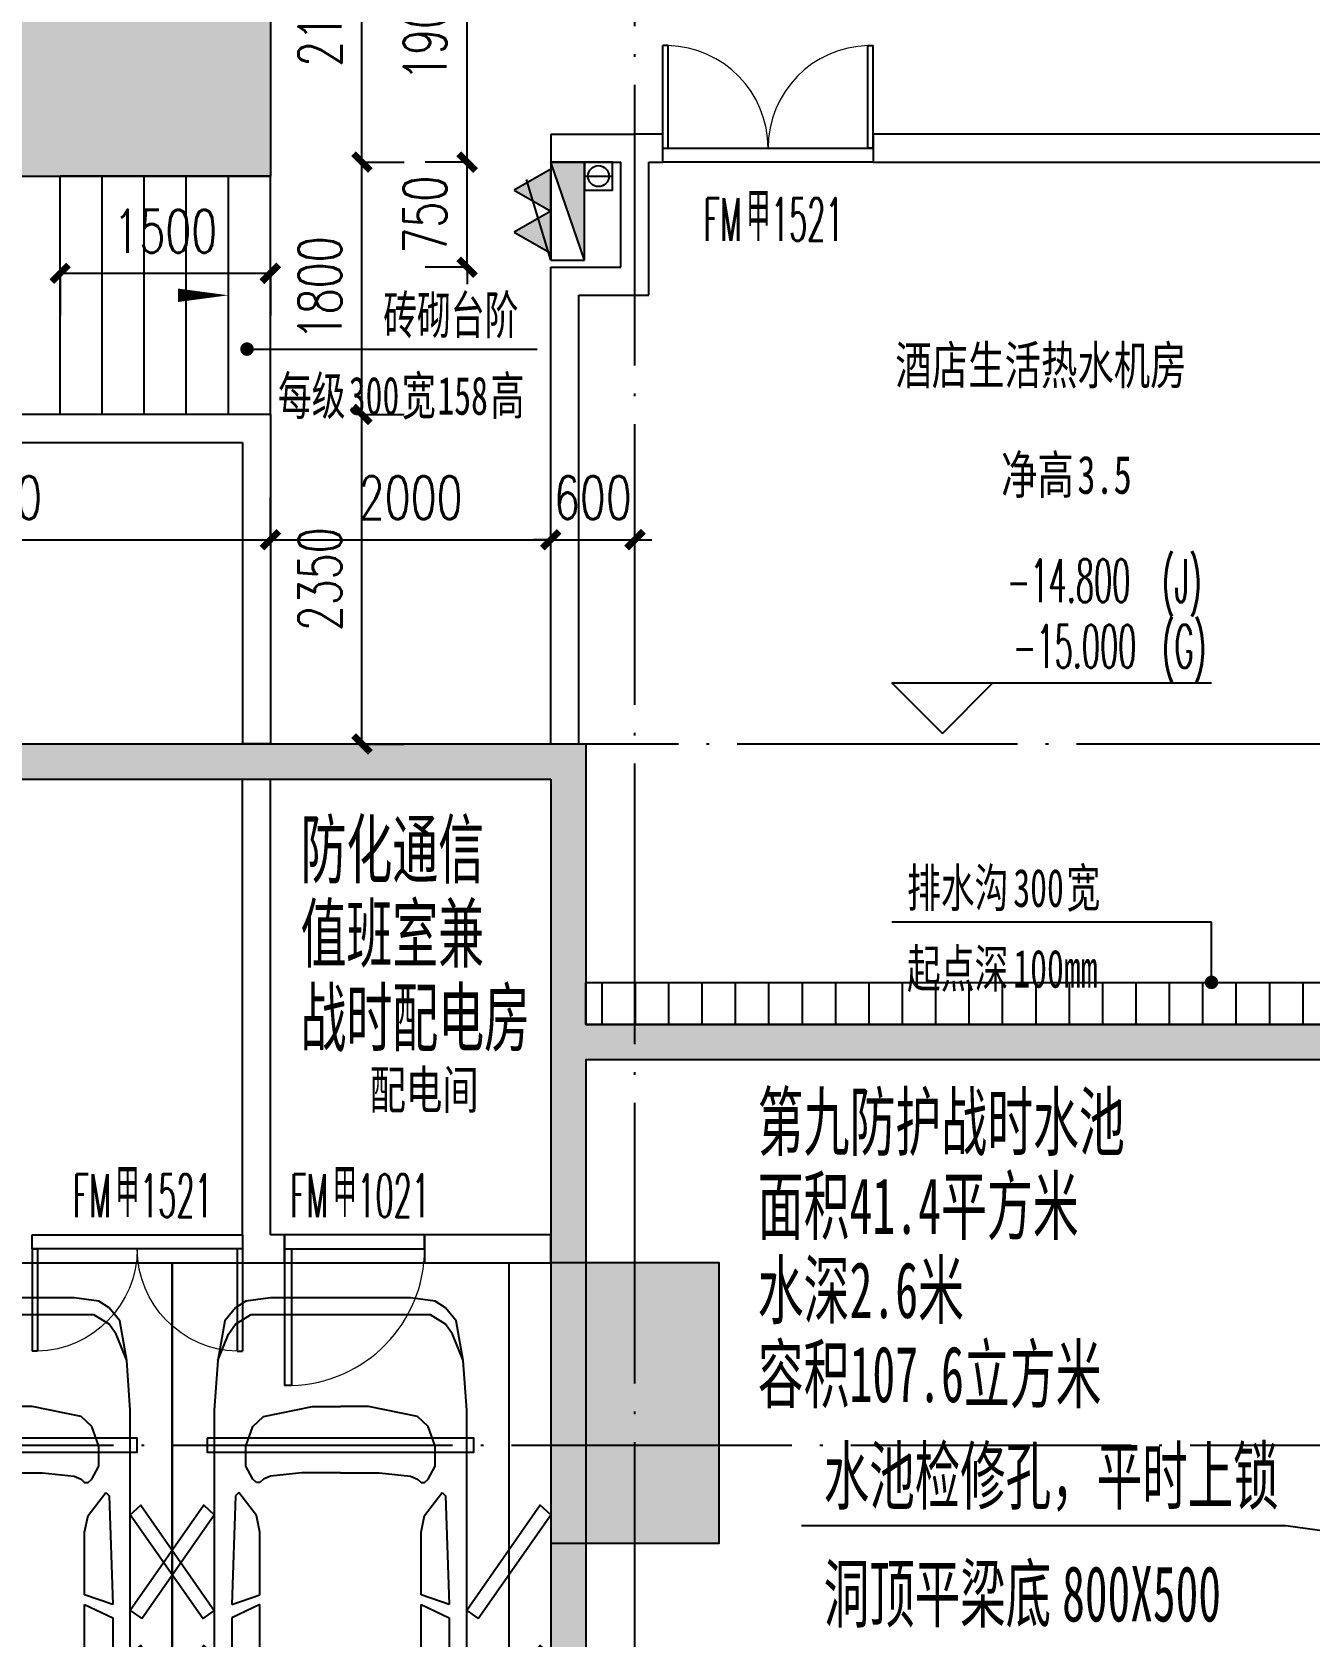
# Model space of a CAD drawing. Header units: millimetres. Extents: x 12325263 to 13848842, y -1463133 to 573208.
# Drawn here: x 12573697 to 12582812, y -1387255 to -1375810 of the extents above; entities that cross this region are included whole.
import ezdxf

# ---------------------------------------------------------------- set-up
doc = ezdxf.new("R2010")
doc.units = ezdxf.units.MM
doc.header["$LTSCALE"] = 1000
doc.linetypes.add('DOTE', pattern=[2.42, 2, -0.2, 0.02, -0.2])
doc.linetypes.add('地下室负三层平面图$0$-3F平面$0$$AUDIT_BAD_LTYPE2', pattern=[0])
for name, color, linetype in [('#s-灭火器', 20, 'Continuous'), ('A-ANNO-DIMS', 83, 'Continuous'), ('A-ANNO-ELEV', 3, 'Continuous'), ('A-ANNO-TEXT', 7, 'Continuous'), ('A-AXIS', 16, 'DOTE'), ('A-COLS', 6, 'Continuous'), ('A-WALL', 5, 'Continuous'), ('A-WALL-PATT', 8, 'Continuous'), ('A_WALL(防火墙)', 151, 'Continuous'), ('AXIS', 3, 'Continuous'), ('DIM_SYMB', 3, 'Continuous'), ('DOOR_FIRE', 1, 'Continuous'), ('DOOR_FIRE_TEXT', 7, 'Continuous'), ('EQUIP_消火栓', 7, 'Continuous'), ('PUB_DIM', 83, 'Continuous'), ('PUB_HATCH', 8, 'Continuous'), ('PUB_TEXT', 7, 'Continuous'), ('STAIR', 2, 'Continuous'), ('VPIPE-消防高', 3, 'Continuous'), ('人防墙', 6, 'Continuous'), ('人防门编号', 73, 'Continuous'), ('商业酒店共享车位', 53, 'Continuous'), ('排水沟', 133, 'Continuous'), ('水条件', 1, 'Continuous')]:
    doc.layers.add(name, color=color, linetype=linetype)
doc.layers.add('人防文字', color=3, linetype='Continuous', lineweight=15)
doc.styles.add('_TCH_DIM', font='SIMPLEX.shx', dxfattribs={"width": 0.7, "bigfont": 'GBCBIG.shx'})
doc.styles.add('_TCH_DIM_T3', font='SIMPLEX.shx', dxfattribs={"width": 0.705882, "bigfont": 'GBCBIG.shx'})
doc.styles.add('_TCH_WINDOW', font='SIMPLEX', dxfattribs={"width": 0.7, "height": 3.5, "bigfont": 'GBCBIG'})
doc.styles.add('TITXV', font='', dxfattribs={"width": 0.7})
doc.styles.add('宋体', font='', dxfattribs={"width": 0.65})
doc.styles.add('宋体-标注', font='', dxfattribs={"width": 0.6})
doc.styles.add('标注宋体', font='', dxfattribs={"width": 0.6})
doc.styles.get('TITXV').set_extended_font_data('SimSun')
doc.styles.get('宋体').set_extended_font_data('SimSun')
doc.styles.get('宋体-标注').set_extended_font_data('SimSun')
doc.styles.get('标注宋体').set_extended_font_data('NSimSun')
doc.dimstyles.new('_TCH_ARCH&&120', dxfattribs={"dimtxt": 306, "dimasz": 120, "dimexe": 300, "dimexo": 360, "dimgap": 147, "dimtad": 1, "dimdec": 0, "dimzin": 0, "dimdsep": 46, "dimtxsty": '_TCH_DIM_T3', "dimblk": 'ARCHTICK', "dimcen": 0.09, "dimclrt": 7, "dimazin": 2, "dimtfac": 1, "dimtdec": 0, "dimtix": 1, "dimtmove": 2, "dimatfit": 3, "dimfxl": 1, "dimfxlon": 1, "dimtolj": 1, "dimtzin": 0, "dimarcsym": 0})

# ---------------------------------------------------------------- blocks, each defined once
blk = doc.blocks.new('asdgafgf20230228-rf3')
at = {"layer": 'PUB_HATCH'}
for points in [[(26470, -20800), (34420, -20800), (34670, -20550), (26470, -20550)], [(34670, -20550), (34420, -20800), (34420, -22700), (34587, -22683), (34670, -22550)], [(34587, -22683), (34670, -22800), (45720, -22800), (45803, -22683), (45720, -22550), (34670, -22550)], [(34587, -22683), (34420, -22700), (34420, -28800), (34670, -28550), (34670, -22800)]]:
    blk.add_hatch(color=256, dxfattribs=at).paths.add_polyline_path(points)
at = {"layer": '人防墙'}
for p, q in [((26470, -20550), (34670, -20550)), ((34670, -20550), (34670, -22550)), ((26470, -20800), (34420, -20800)), ((34420, -20800), (34420, -22700)), ((34670, -22550), (45720, -22550)), ((34420, -22700), (34420, -28800)), ((34670, -22800), (45720, -22800)), ((34670, -22800), (34670, -28550))]:
    blk.add_line(p, q, dxfattribs=at)
at = {"layer": '人防门编号', "linetype": 'Continuous'}
for p, q in [((39664, -26126), (36209, -26126)), ((41420, -26371), (39664, -26126))]:
    blk.add_line(p, q, dxfattribs=at)
at = {"layer": 'PUB_TEXT', "linetype": 'Continuous', "style": '宋体-标注', "width": 0.6}
for s, p in [('水池检修孔，平时上锁', (36367, -25968)), ('洞顶平梁底', (36367, -26808)), ('800X500', (38068, -26808))]:
    blk.add_text(s, height=396.5, dxfattribs=at).set_placement(p)
at = {"layer": '人防文字', "style": '标注宋体', "width": 0.6}
for s, p in [('防化通信', (32635, -21501)), ('值班室兼', (32635, -22101)), ('战时配电房', (32635, -22701)), ('第九防护战时水池', (35896, -23444)), ('面积41.4平方米', (35896, -24044)), ('水深2.6米', (35896, -24644)), ('容积107.6立方米', (35896, -25244))]:
    blk.add_text(s, height=400, rotation=359.9999, dxfattribs=at).set_placement(p)
blk = doc.blocks.new('_FZH')
blk.add_lwpolyline([(-0.5, -0.5), (0.5, -0.5), (0.5, 0.5), (-0.5, 0.5)], close=True)
at = {"layer": 'PUB_HATCH'}
blk.add_solid([(-0.5, -0.5), (0.5, -0.5), (-0.5, 0.5), (0.5, 0.5)], dxfattribs=at)
blk = doc.blocks.new('asdgadfg')
at = {"layer": 'A-WALL-PATT'}
for points in [[(-30100, 13750), (-30100, 10250), (-28900, 9050), (-28900, 13750)], [(-31100, 9050), (-28900, 9050), (-30100, 10250), (-31100, 10250)]]:
    blk.add_hatch(color=256, dxfattribs=at).paths.add_polyline_path(points)
at = {"layer": 'A-WALL'}
for p in [(-28900, 13750), (-31100, 9050)]:
    blk.add_line(p, (-28900, 9050), dxfattribs=at)
at = {"layer": 'A-COLS', "xscale": 1200, "yscale": 2000, "zscale": 2000}
blk.add_blockref('_FZH', (-26300, 300), dxfattribs=at)
blk = doc.blocks.new('asdfsfsdf')
at = {"color": 253, "linetype": '地下室负三层平面图$0$-3F平面$0$$AUDIT_BAD_LTYPE2', "transparency": 33554559, "extrusion": (0.000447791, 3.52996e-16, 1)}
for p, q in [((-169, -110, 0), (-500, -141, 0)), ((169, -110, 0), (-169, -110, 0)), ((169, -110, 0), (500, -141, 0)), ((-725, -212, 0), (-825, -329, 0)), ((-500, -141, 0), (-725, -212, 0)), ((500, -141, 0), (725, -212, 0)), ((725, -212, 0), (825, -329, 0)), ((-825, -329, 0), (-875, -447, 0)), ((-350, -259, 0), (-575, -1318, 0)), ((350, -259, 0), (575, -1318, 0)), ((825, -329, 0), (875, -447, 0)), ((-275, -1365, 0), (-575, -1412, 0)), ((0, -1341), (-275, -1365, 0)), ((0, -1341), (275, -1365, 0)), ((275, -1365, 0), (575, -1412, 0)), ((-675, -1459, 0), (-750, -1553, 0)), ((-575, -1412, 0), (-675, -1459, 0)), ((575, -1412, 0), (675, -1459, 0)), ((675, -1459, 0), (750, -1553, 0)), ((-750, -1553, 0), (-525, -1953, 0)), ((750, -1553, 0), (525, -1953, 0)), ((-775, -2518, 0), (-775, -1671, 0)), ((-775, -1671, 0), (-575, -2024, 0)), ((775, -1671, 0), (575, -2024, 0)), ((775, -2518, 0), (775, -1671, 0)), ((-525, -1953, 0), (-425, -1906, 0)), ((-425, -1906, 0), (-275, -1882, 0)), ((-275, -1882, 0), (0, -1859)), ((275, -1882, 0), (0, -1859)), ((425, -1906, 0), (275, -1882, 0)), ((525, -1953, 0), (425, -1906, 0)), ((-575, -2024, 0), (-575, -2612, 0)), ((575, -2024, 0), (575, -2612, 0)), ((-575, -2612, 0), (-775, -2518, 0)), ((575, -2612, 0), (775, -2518, 0)), ((-775, -2612, 0), (-575, -2682, 0)), ((-750, -3388, 0), (-775, -2612, 0)), ((775, -2612, 0), (575, -2682, 0)), ((750, -3388, 0), (775, -2612, 0)), ((-575, -2682, 0), (-575, -3129, 0)), ((575, -2682, 0), (575, -3129, 0)), ((-575, -3129, 0), (-600, -3247, 0)), ((575, -3129, 0), (600, -3247, 0)), ((-600, -3247, 0), (-725, -3412, 0)), ((600, -3247, 0), (725, -3412, 0)), ((-725, -3412, 0), (-750, -3388, 0)), ((725, -3412, 0), (750, -3388, 0)), ((-625, -3506, 0), (-675, -3600, 0)), ((-600, -3482, 0), (-625, -3506, 0)), ((-575, -3482, 0), (-600, -3482, 0)), ((-550, -3506, 0), (-575, -3482, 0)), ((-500, -3529, 0), (-550, -3506, 0)), ((-275, -3553, 0), (-500, -3529, 0)), ((275, -3553, 0), (500, -3529, 0)), ((500, -3529, 0), (550, -3506, 0)), ((550, -3506, 0), (575, -3482, 0)), ((575, -3482, 0), (600, -3482, 0)), ((600, -3482, 0), (625, -3506, 0)), ((625, -3506, 0), (675, -3600, 0)), ((-675, -3600, 0), (-675, -3741, 0)), ((0, -3553), (-275, -3553, 0)), ((0, -3553), (275, -3553, 0)), ((675, -3600, 0), (675, -3741, 0)), ((-675, -3741, 0), (-625, -3882, 0)), ((675, -3741, 0), (625, -3882, 0)), ((-625, -3882, 0), (-550, -3953, 0)), ((625, -3882, 0), (550, -3953, 0)), ((-550, -3953, 0), (-200, -4024, 0)), ((550, -3953, 0), (200, -4024, 0)), ((-200, -4024, 0), (0, -4024)), ((200, -4024, 0), (0, -4024)), ((-875, -4353, 0), (-800, -4541, 0)), ((875, -4353, 0), (800, -4541, 0)), ((-800, -4541, 0), (-750, -4612, 0)), ((800, -4541, 0), (750, -4612, 0)), ((-750, -4612, 0), (-641, -4680, 0)), ((641, -4680, 0), (-641, -4680, 0)), ((750, -4612, 0), (641, -4680, 0))]:
    blk.add_line(p, q, dxfattribs=at)
for points in [[(-475, -24), (-150, 0), (150, 0), (475, -24), (725, -94), (800, -141), (875, -259), (900, -824), (900, -4000), (875, -4353), (825, -4635), (750, -4729), (675, -4776), (500, -4800), (-500, -4800), (-675, -4776), (-750, -4729), (-825, -4635), (-875, -4353), (-900, -4000), (-900, -824), (-875, -259), (-800, -141), (-725, -94)], [(-982, -1513), (-1500, -2253), (-1425, -2321), (-900, -1571)]]:
    blk.add_lwpolyline(points, close=True, dxfattribs=at)
at = {"color": 253, "linetype": '地下室负三层平面图$0$-3F平面$0$$AUDIT_BAD_LTYPE2', "transparency": 33554559, "extrusion": (0.000447791, 3.52996e-16, 1), "elevation": 0}
for points in [[(982, -1513), (1500, -2253), (1425, -2321), (900, -1571)], [(-900, -2571), (-982, -2513), (-1500, -3253), (-1425, -3321)], [(982, -2513), (1500, -3253), (1425, -3321), (900, -2571)]]:
    blk.add_lwpolyline(points, close=True, dxfattribs=at)
blk = doc.blocks.new('A$C06465456')
for points in [[(0, 5300), (2400, 5300), (2400, 0), (0, 0)], [(250, 4050), (250, 3950), (2150, 3950), (2150, 4050)]]:
    blk.add_lwpolyline(points, close=True)
at = {"xscale": -1, "rotation": 180}
blk.add_blockref('asdfsfsdf', (1200, 250), dxfattribs=at)
blk = doc.blocks.new('管位')
at = {"layer": '水条件'}
blk.add_line((12573126, 675360), (12573126, 675160), dxfattribs=at)
blk.add_lwpolyline([(12573026, 675360), (12573226, 675360), (12573226, 675160), (12573026, 675160)], close=True, dxfattribs=at)
blk = doc.blocks.new('灭火器')
at = {"layer": '#s-灭火器', "ltscale": 1000}
for points in [[(292444, 59707), (292144, 59707), (292294, 59447)], [(292744, 59707), (292444, 59707), (292594, 59447)]]:
    blk.add_hatch(color=256, dxfattribs=at).paths.add_polyline_path(points)
for points in [[(292294, 59447), (292444, 59707), (292144, 59707)], [(292594, 59447), (292744, 59707), (292444, 59707)]]:
    blk.add_lwpolyline(points, close=True, dxfattribs=at)
blk = doc.blocks.new('$TWTSYS$00000508')
for p, q in [((-0.5, 0.5), (0.324, 1.224)), ((-0.5, 0.5), (-0.5, -0.5)), ((-0.5, -0.5), (0.5, 0.5)), ((0.5, 0.5), (-0.5, 0.5)), ((0.5, -0.5), (0.5, 0.5)), ((-0.5, -0.5), (0.5, -0.5))]:
    blk.add_line(p, q)
blk.add_solid([(0.5, -0.5), (0.5, 0.5), (-0.5, -0.5)])
blk = doc.blocks.new('消火栓')
at = {"layer": '#s-灭火器', "rotation": 180.0000000000001}
blk.add_blockref('灭火器', (12864422, 734932), dxfattribs=at)
at = {"layer": 'EQUIP_消火栓', "xscale": 700, "yscale": 240, "zscale": 700}
blk.add_blockref('$TWTSYS$00000508', (12571978, 675105), dxfattribs=at)
blk = doc.blocks.new('asdfsadfasdfsa')
at = {"layer": 'VPIPE-消防高'}
blk.add_circle((19540, -21400), 75, dxfattribs=at)
at = {"rotation": 90}
blk.add_blockref('消火栓', (694425, -12593628), dxfattribs=at)
at = {"layer": '水条件', "xscale": -1, "rotation": 90}
blk.add_blockref('管位', (694800, 12551726), dxfattribs=at)
blk = doc.blocks.new('qlzw')
at = {"layer": 'A-AXIS'}
for p, q in [((12444566.8, 979489.8), (12444566.8, 1082089.8)), ((12411416.8, 1000989.8), (12486866.8, 1000989.8)), ((12404966.8, 995989.8), (12486866.8, 995989.8))]:
    blk.add_line(p, q, dxfattribs=at)
blk = doc.blocks.new('_ArchTick')
at = {"color": 0, "linetype": 'ByBlock', "const_width": 0.4}
blk.add_lwpolyline([(-0.5, -0.5), (0.5, 0.5)], dxfattribs=at)
blk = doc.blocks.new('*D3280')
at = {"layer": 'A-ANNO-DIMS', "color": 0, "lineweight": -2, "transparency": 16777216}
for p, q in [((12573897, -1377529), (12573897, -1377830)), ((12573897, -1377530), (12575397, -1377530)), ((12575397, -1377529), (12575397, -1377830))]:
    blk.add_line(p, q, dxfattribs=at)
at = {"layer": 'Defpoints', "color": 0, "transparency": 16777216}
for p in [(12573897, -1376837), (12575397, -1376837), (12575397, -1377530)]:
    blk.add_point(p, dxfattribs=at)
at = {"layer": 'A-ANNO-DIMS', "color": 0, "lineweight": -2, "transparency": 16777216, "xscale": 120, "yscale": 120, "zscale": 120}
for p, rotation in [((12573897, -1377530), 179.9955823298187), ((12575397, -1377530), 359.9955823298187)]:
    blk.add_blockref('_ArchTick', p, dxfattribs=dict(at, rotation=rotation))
at = {"layer": 'A-ANNO-DIMS', "color": 7, "transparency": 16777216, "insert": (12574647, -1377230), "char_height": 306, "attachment_point": 5, "rotation": 359.9956, "style": '_TCH_DIM_T3'}
blk.add_mtext('\\A1;1500', dxfattribs=at)
blk = doc.blocks.new('*D3492')
at = {"layer": 'Defpoints', "color": 0, "transparency": 16777216}
for p in [(12576800, -1374837), (12577497, -1374837), (12577497, -1376737)]:
    blk.add_point(p, dxfattribs=at)
at = {"layer": 'PUB_DIM', "color": 0, "lineweight": -2, "transparency": 16777216}
for p, q in [((12576801, -1374837), (12576500, -1374837)), ((12576800, -1376737), (12576800, -1374837)), ((12576801, -1376737), (12576500, -1376737))]:
    blk.add_line(p, q, dxfattribs=at)
at = {"layer": 'PUB_DIM', "color": 0, "lineweight": -2, "transparency": 16777216, "xscale": 120, "yscale": 120, "zscale": 120}
for p, rotation in [((12576800, -1374837), 90), ((12576800, -1376737), 270)]:
    blk.add_blockref('_ArchTick', p, dxfattribs=dict(at, rotation=rotation))
at = {"layer": 'PUB_DIM', "color": 7, "transparency": 16777216, "insert": (12576500, -1375787), "char_height": 306, "attachment_point": 5, "rotation": 90, "style": '_TCH_DIM_T3'}
blk.add_mtext('\\A1;1900', dxfattribs=at)
blk = doc.blocks.new('*D3493')
at = {"layer": 'Defpoints', "color": 0, "transparency": 16777216}
for p in [(12576800, -1376737), (12577497, -1376737), (12577497, -1377487)]:
    blk.add_point(p, dxfattribs=at)
at = {"layer": 'PUB_DIM', "color": 0, "lineweight": -2, "transparency": 16777216}
for p, q in [((12576800, -1376737), (12576800, -1376617)), ((12576801, -1376737), (12576500, -1376737)), ((12576800, -1377487), (12576800, -1376737)), ((12576801, -1377487), (12576500, -1377487)), ((12576800, -1377487), (12576800, -1377607))]:
    blk.add_line(p, q, dxfattribs=at)
at = {"layer": 'PUB_DIM', "color": 0, "lineweight": -2, "transparency": 16777216, "xscale": 120, "yscale": 120, "zscale": 120}
for p, rotation in [((12576800, -1376737), 270), ((12576800, -1377487), 90)]:
    blk.add_blockref('_ArchTick', p, dxfattribs=dict(at, rotation=rotation))
at = {"layer": 'PUB_DIM', "color": 7, "transparency": 16777216, "insert": (12576500, -1377112), "char_height": 306, "attachment_point": 5, "rotation": 90, "style": '_TCH_DIM_T3'}
blk.add_mtext('\\A1;750', dxfattribs=at)
blk = doc.blocks.new('*D3506')
at = {"layer": 'Defpoints', "color": 0, "transparency": 16777216}
for p in [(12575397, -1374637), (12576050, -1374637), (12575397, -1376737)]:
    blk.add_point(p, dxfattribs=at)
at = {"layer": 'PUB_DIM', "color": 0, "lineweight": -2, "transparency": 16777216}
for p, q in [((12576049, -1374637), (12576350, -1374637)), ((12576050, -1376737), (12576050, -1374637)), ((12576049, -1376737), (12576350, -1376737))]:
    blk.add_line(p, q, dxfattribs=at)
at = {"layer": 'PUB_DIM', "color": 0, "lineweight": -2, "transparency": 16777216, "xscale": 120, "yscale": 120, "zscale": 120}
for p, rotation in [((12576050, -1374637), 90), ((12576050, -1376737), 270)]:
    blk.add_blockref('_ArchTick', p, dxfattribs=dict(at, rotation=rotation))
at = {"layer": 'PUB_DIM', "color": 7, "transparency": 16777216, "insert": (12575750, -1375687), "char_height": 306, "attachment_point": 5, "rotation": 90, "style": '_TCH_DIM_T3'}
blk.add_mtext('\\A1;2100', dxfattribs=at)
blk = doc.blocks.new('*D3507')
at = {"layer": 'Defpoints', "color": 0, "transparency": 16777216}
for p in [(12575397, -1376737), (12576050, -1376737), (12575397, -1378537)]:
    blk.add_point(p, dxfattribs=at)
at = {"layer": 'PUB_DIM', "color": 0, "lineweight": -2, "transparency": 16777216}
for p, q in [((12576049, -1376737), (12576350, -1376737)), ((12576050, -1378537), (12576050, -1376737)), ((12576049, -1378537), (12576350, -1378537))]:
    blk.add_line(p, q, dxfattribs=at)
at = {"layer": 'PUB_DIM', "color": 0, "lineweight": -2, "transparency": 16777216, "xscale": 120, "yscale": 120, "zscale": 120}
for p, rotation in [((12576050, -1376737), 90), ((12576050, -1378537), 270)]:
    blk.add_blockref('_ArchTick', p, dxfattribs=dict(at, rotation=rotation))
at = {"layer": 'PUB_DIM', "color": 7, "transparency": 16777216, "insert": (12575750, -1377637), "char_height": 306, "attachment_point": 5, "rotation": 90, "style": '_TCH_DIM_T3'}
blk.add_mtext('\\A1;1800', dxfattribs=at)
blk = doc.blocks.new('*D3508')
at = {"layer": 'Defpoints', "color": 0, "transparency": 16777216}
for p in [(12575397, -1378537), (12576050, -1378537), (12575397, -1380887)]:
    blk.add_point(p, dxfattribs=at)
at = {"layer": 'PUB_DIM', "color": 0, "lineweight": -2, "transparency": 16777216}
for p, q in [((12576049, -1378537), (12576350, -1378537)), ((12576050, -1380887), (12576050, -1378537)), ((12576049, -1380887), (12576350, -1380887))]:
    blk.add_line(p, q, dxfattribs=at)
at = {"layer": 'PUB_DIM', "color": 0, "lineweight": -2, "transparency": 16777216, "xscale": 120, "yscale": 120, "zscale": 120}
for p, rotation in [((12576050, -1378537), 90), ((12576050, -1380887), 270)]:
    blk.add_blockref('_ArchTick', p, dxfattribs=dict(at, rotation=rotation))
at = {"layer": 'PUB_DIM', "color": 7, "transparency": 16777216, "insert": (12575750, -1379712), "char_height": 306, "attachment_point": 5, "rotation": 90, "style": '_TCH_DIM_T3'}
blk.add_mtext('\\A1;2350', dxfattribs=at)
blk = doc.blocks.new('*D3564')
at = {"layer": 'Defpoints', "color": 0, "transparency": 16777216}
for p in [(12575397, -1379430), (12571397, -1380967), (12575397, -1380967)]:
    blk.add_point(p, dxfattribs=at)
at = {"layer": 'PUB_DIM', "color": 0, "lineweight": -2, "transparency": 16777216}
for p, q in [((12571397, -1379431), (12571397, -1379130)), ((12575397, -1379431), (12575397, -1379130)), ((12571397, -1379430), (12575397, -1379430))]:
    blk.add_line(p, q, dxfattribs=at)
at = {"layer": 'PUB_DIM', "color": 0, "lineweight": -2, "transparency": 16777216, "xscale": 120, "yscale": 120, "zscale": 120, "rotation": 180}
blk.add_blockref('_ArchTick', (12571397, -1379430), dxfattribs=at)
at = {"layer": 'PUB_DIM', "color": 0, "lineweight": -2, "transparency": 16777216, "xscale": 120, "yscale": 120, "zscale": 120}
blk.add_blockref('_ArchTick', (12575397, -1379430), dxfattribs=at)
at = {"layer": 'PUB_DIM', "color": 7, "transparency": 16777216, "insert": (12573397, -1379130), "char_height": 306, "attachment_point": 5, "style": '_TCH_DIM_T3'}
blk.add_mtext('\\A1;4000', dxfattribs=at)
blk = doc.blocks.new('*D3565')
at = {"layer": 'Defpoints', "color": 0, "transparency": 16777216}
for p in [(12577397, -1379430), (12575397, -1380967), (12577397, -1380967)]:
    blk.add_point(p, dxfattribs=at)
at = {"layer": 'PUB_DIM', "color": 0, "lineweight": -2, "transparency": 16777216}
for p, q in [((12575397, -1379431), (12575397, -1379130)), ((12577397, -1379431), (12577397, -1379130)), ((12575397, -1379430), (12577397, -1379430))]:
    blk.add_line(p, q, dxfattribs=at)
at = {"layer": 'PUB_DIM', "color": 0, "lineweight": -2, "transparency": 16777216, "xscale": 120, "yscale": 120, "zscale": 120, "rotation": 180}
blk.add_blockref('_ArchTick', (12575397, -1379430), dxfattribs=at)
at = {"layer": 'PUB_DIM', "color": 0, "lineweight": -2, "transparency": 16777216, "xscale": 120, "yscale": 120, "zscale": 120}
blk.add_blockref('_ArchTick', (12577397, -1379430), dxfattribs=at)
at = {"layer": 'PUB_DIM', "color": 7, "transparency": 16777216, "insert": (12576397, -1379130), "char_height": 306, "attachment_point": 5, "style": '_TCH_DIM_T3'}
blk.add_mtext('\\A1;2000', dxfattribs=at)
blk = doc.blocks.new('*D3566')
at = {"layer": 'Defpoints', "color": 0, "transparency": 16777216}
for p in [(12577997, -1379430), (12577397, -1380967), (12577997, -1380967)]:
    blk.add_point(p, dxfattribs=at)
at = {"layer": 'PUB_DIM', "color": 0, "lineweight": -2, "transparency": 16777216}
for p, q in [((12577397, -1379431), (12577397, -1379130)), ((12577997, -1379431), (12577997, -1379130)), ((12577397, -1379430), (12577277, -1379430)), ((12577397, -1379430), (12577997, -1379430)), ((12577997, -1379430), (12578117, -1379430))]:
    blk.add_line(p, q, dxfattribs=at)
at = {"layer": 'PUB_DIM', "color": 0, "lineweight": -2, "transparency": 16777216, "xscale": 120, "yscale": 120, "zscale": 120}
blk.add_blockref('_ArchTick', (12577397, -1379430), dxfattribs=at)
at = {"layer": 'PUB_DIM', "color": 0, "lineweight": -2, "transparency": 16777216, "xscale": 120, "yscale": 120, "zscale": 120, "rotation": 180}
blk.add_blockref('_ArchTick', (12577997, -1379430), dxfattribs=at)
at = {"layer": 'PUB_DIM', "color": 7, "transparency": 16777216, "insert": (12577697, -1379130), "char_height": 306, "attachment_point": 5, "style": '_TCH_DIM_T3'}
blk.add_mtext('\\A1;600', dxfattribs=at)
blk = doc.blocks.new('$DorLib2D$00000002')
for p, q in [((-0.5, 0), (-0.5, 0.4875)), ((-0.475, 0.4875), (-0.5, 0.4875)), ((-0.475, 0), (-0.475, 0.4875)), ((0.475, 0), (0.475, 0.4875)), ((0.475, 0.4875), (0.5, 0.4875)), ((0.5, 0), (0.5, 0.4875)), ((-0.5, 0), (-0.475, 0)), ((0.5, 0), (0.475, 0))]:
    blk.add_line(p, q)
at = {"lineweight": 13}
for centre, start, end in [((-0.4875, 0), 0, 88.53072), ((0.4875, 0), 91.46928, 180)]:
    blk.add_arc(centre, 0.4875, start, end, dxfattribs=at)
blk = doc.blocks.new('$DorLib2D$00000001')
for p, q in [((0.45, 0.975), (0.5, 0.975)), ((0.45, 0), (0.45, 0.975)), ((0.5, 0), (0.5, 0.975)), ((0.5, 0), (0.45, 0))]:
    blk.add_line(p, q)
at = {"lineweight": 13}
blk.add_arc((0.475, 0), 0.975, 91.4693, 180, dxfattribs=at)

msp = doc.modelspace()

# ---------------------------------------------------------------- hatches: boundary and pattern name
at = {"layer": 'A-WALL-PATT'}
h = msp.add_hatch(dxfattribs=at)
h.set_pattern_fill('ANSI37', color=252, scale=400)
h.set_pattern_definition([(45, (0, 0), (-449.012806, 449.012806), []), (135, (0, 0), (-449.012806, -449.012806), [])])
h.paths.add_polyline_path([(12504241.6, -1283958), (12637591.6, -1283958), (12637591.6, -1405608), (12504241.6, -1405608)])
h.paths.add_polyline_path([(12536667.4, -1284257.5), (12508912.2, -1303721.7), (12510476.6, -1305952.6), (12510476.6, -1360683.5), (12523697, -1360697.5), (12523657.2, -1398386.8), (12613949.5, -1398386.7), (12628138.6, -1317575.9), (12611264, -1314613), (12574996.8, -1314613), (12574997.8, -1307236.8), (12568296.8, -1307236.8), (12568296.8, -1310085.9), (12554779.2, -1310084.1)], flags=16)
at = {"layer": '排水沟'}
h = msp.add_hatch(dxfattribs=at)
h.set_pattern_fill('ANSI31', color=256, scale=150, angle=45)
h.set_pattern_definition([(90, (0, 0), (-238.125, 4e-14), [])])
h.paths.add_polyline_path([(12586996.8, -1382886.8), (12577646.8, -1382886.7), (12577646.8, -1382586.7), (12586996.8, -1382586.7)])

# ---------------------------------------------------------------- linework, layer by layer
at = {"layer": 'A-ANNO-ELEV'}
for p, q in [((12580189.9, -1380811.5), (12579829.9, -1380451.5)), ((12579829.9, -1380451.5), (12582109.9, -1380451.5)), ((12580189.9, -1380811.5), (12580549.9, -1380451.5))]:
    msp.add_line(p, q, dxfattribs=at)
at = {"layer": 'A-WALL'}
for p, q in [((12577396.8, -1376536.8), (12577996.8, -1376536.8)), ((12577396.8, -1376536.8), (12577396.8, -1376736.8)), ((12578196.8, -1376536.8), (12577996.8, -1376536.8)), ((12578196.8, -1376736.8), (12578196.8, -1376536.8)), ((12585646.8, -1376536.8), (12579696.8, -1376536.8)), ((12579696.8, -1376536.8), (12579696.8, -1376736.8)), ((12577396.8, -1376736.8), (12577896.8, -1376736.8)), ((12577896.8, -1377486.8), (12577896.8, -1376736.8)), ((12578096.8, -1376736.8), (12578196.8, -1376736.8)), ((12578096.8, -1377686.8), (12578096.8, -1376736.8)), ((12579696.8, -1376736.8), (12585446.8, -1376736.8)), ((12577396.8, -1377486.8), (12577896.8, -1377486.8)), ((12577396.8, -1380886.8), (12577396.8, -1377486.8)), ((12577596.8, -1377686.8), (12578096.8, -1377686.8)), ((12577596.8, -1380886.8), (12577596.8, -1377686.8)), ((12575396.8, -1378536.7), (12573096.8, -1378536.7)), ((12575396.8, -1378536.7), (12575396.8, -1380886.8)), ((12573096.8, -1378736.7), (12575196.8, -1378736.7)), ((12575196.8, -1378736.7), (12575196.8, -1380886.8)), ((12575396.8, -1380886.8), (12575196.8, -1380886.8)), ((12577396.8, -1380886.8), (12577596.8, -1380886.8)), ((12575196.8, -1384386.8), (12575196.8, -1381136.8)), ((12575196.8, -1381136.8), (12575396.8, -1381136.8)), ((12575396.8, -1384386.8), (12575396.8, -1381136.8)), ((12575196.8, -1384386.8), (12575196.8, -1384586.8)), ((12575496.8, -1384386.8), (12575396.8, -1384386.8)), ((12575496.8, -1384586.8), (12575496.8, -1384386.8)), ((12577396.8, -1384386.8), (12576496.8, -1384386.8)), ((12576496.8, -1384386.8), (12576496.8, -1384586.8)), ((12577396.8, -1384586.8), (12577396.8, -1384386.8)), ((12575196.8, -1384586.8), (12575296.8, -1384586.8)), ((12575296.8, -1384586.8), (12575496.8, -1384586.8)), ((12576496.8, -1384586.8), (12577396.8, -1384586.8))]:
    msp.add_line(p, q, dxfattribs=at)
at = {"layer": 'AXIS'}
for p, q in [((12575230, -1378070.6), (12576433, -1378070.6)), ((12576433, -1378070.6), (12577300, -1378070.6)), ((12582109.9, -1382156.8), (12579829.9, -1382156.8)), ((12582109.9, -1382586.7), (12582109.9, -1382156.8))]:
    msp.add_line(p, q, dxfattribs=at)
at = {"layer": 'AXIS', "const_width": 48}
for points in [[(12575206, -1378070.6, 1), (12575254, -1378070.6, 1)], [(12582109.9, -1382610.7, 1), (12582109.9, -1382562.7, 1)]]:
    msp.add_lwpolyline(points, format="xyb", close=True, dxfattribs=at)
at = {"layer": 'DIM_SYMB'}
msp.add_lwpolyline([(12573746.8, -1377686.7, 0, 0, 0), (12575096.8, -1377686.7, 0, 96, 0), (12574736.8, -1377686.7, 0, 0, 0)], format="xyseb", dxfattribs=at)
at = {"layer": 'DOOR_FIRE'}
for points in [[(12579696.8, -1376736.8), (12578196.8, -1376736.8), (12578196.8, -1376636.8), (12579696.8, -1376636.8)], [(12573696.8, -1384386.8), (12575196.8, -1384386.8), (12575196.8, -1384486.8), (12573696.8, -1384486.8)], [(12576496.8, -1384386.8), (12575496.8, -1384386.8), (12575496.8, -1384486.8), (12576496.8, -1384486.8)]]:
    msp.add_lwpolyline(points, close=True, dxfattribs=at)
at = {"layer": 'STAIR'}
for p, q in [((12575396.8, -1376836.7), (12573896.8, -1376836.7)), ((12573896.8, -1378536.7), (12573896.8, -1376836.7)), ((12574196.8, -1378536.7), (12574196.8, -1376836.7)), ((12574496.8, -1378536.7), (12574496.8, -1376836.7)), ((12574796.8, -1378536.7), (12574796.8, -1376836.7)), ((12575096.8, -1378536.7), (12575096.8, -1376836.7)), ((12575396.8, -1378536.7), (12575396.8, -1376836.7)), ((12575396.8, -1378536.7), (12573896.8, -1378536.7))]:
    msp.add_line(p, q, dxfattribs=at)
at = {"layer": '排水沟'}
msp.add_lwpolyline([(12586996.8, -1382886.8), (12577646.8, -1382886.7), (12577646.8, -1382586.7), (12586996.8, -1382586.7)], close=True, dxfattribs=at)

# ---------------------------------------------------------------- block references
for name, p in [('asdgadfg', (12604296.8, -1385886.8)), ('asdfsadfasdfsa', (12558196.8, -1355436.8))]:
    msp.add_blockref(name, p)
at = {"layer": 'A_WALL(防火墙)'}
msp.add_blockref('qlzw', (133430, -2381876.5), dxfattribs=at)
at = {"layer": 'DOOR_FIRE', "zscale": 200}
for name, p, xscale, yscale, rotation in [('$DorLib2D$00000002', (12578946.8, -1376636.8), 1500, 1500, 359.9999999999169), ('$DorLib2D$00000002', (12574446.8, -1384486.8), 1500, -1500, 359.9999999999675), ('$DorLib2D$00000001', (12575996.8, -1384486.8), -1000, -1000, 359.9999999999697)]:
    msp.add_blockref(name, p, dxfattribs=dict(at, xscale=xscale, yscale=yscale, rotation=rotation))
at = {"layer": '人防墙'}
msp.add_blockref('asdgafgf20230228-rf3', (12542976.8, -1360336.8), dxfattribs=at)
at = {"layer": '商业酒店共享车位'}
for p in [(12572296.8, -1389886.8), (12574696.8, -1389886.8)]:
    msp.add_blockref('A$C06465456', p, dxfattribs=at)

# ---------------------------------------------------------------- texts
at = {"layer": 'A-ANNO-TEXT'}
for s, height, style, width, p in [('酒店生活热水机房', 271.9, 'TITXV', 0.7, (12579855, -1378321.1, 0)), ('净高', 271.9, 'TITXV', 0.7, (12580608.4, -1379102.7, 0)), ('3.5', 271.9, 'TITXV', 0.7, (12581152.8, -1379102.7, 0)), ('-14.800', 306, '_TCH_DIM', 0.494118, (12580649.6, -1379875.5)), ('(J)', 306, '_TCH_DIM', 0.494118, (12581756, -1379875.5)), ('-15.000', 306, '_TCH_DIM', 0.494118, (12580692.8, -1380343.5)), ('(G)', 306, '_TCH_DIM', 0.494118, (12581756, -1380343.5)), ('配电间', 271.9, 'TITXV', 0.7, (12576103.8, -1383488.9))]:
    msp.add_text(s, height=height, dxfattribs=dict(at, style=style, width=width)).set_placement(p)
at = {"layer": 'DOOR_FIRE_TEXT', "style": '_TCH_WINDOW'}
for s, height, width, p in [('甲', 347.2, 0.7, (12578790, -1377299.1)), ('FM', 306, 0.494118, (12578487.6, -1377299.1)), ('1521', 306, 0.494118, (12578966.9, -1377299.1)), ('FM', 306, 0.494118, (12573987.5, -1384260.9)), ('甲', 347.2, 0.7, (12574289.9, -1384260.9)), ('1521', 306, 0.494118, (12574466.9, -1384260.9)), ('FM', 306, 0.494118, (12575537.5, -1384260.9)), ('甲', 347.2, 0.7, (12575839.9, -1384260.9)), ('1021', 306, 0.494118, (12576016.9, -1384260.9))]:
    msp.add_text(s, height=height, dxfattribs=dict(at, width=width)).set_placement(p)
at = {"layer": 'PUB_TEXT', "style": '宋体', "width": 0.65}
for s, p in [('砖砌台阶', (12576201.7, -1377962.6)), ('每级', (12575450.3, -1378538.6)), ('宽', (12576335, -1378538.6)), ('高', (12576966.9, -1378538.6)), ('300', (12575955.8, -1378538.6)), ('158', (12576587.7, -1378538.6)), ('排水沟', (12579937.9, -1382048.8)), ('300', (12580696.1, -1382048.8)), ('宽', (12581075.3, -1382048.8)), ('起点深', (12579937.9, -1382624.8)), ('100mm', (12580696.1, -1382624.8))]:
    msp.add_text(s, height=271.9, dxfattribs=at).set_placement(p)

# ---------------------------------------------------------------- dimensions: what is measured, and where the dimension line sits
at = {"layer": 'A-ANNO-DIMS'}
dim = msp.add_aligned_dim(p1=(12573896.8, -1376836.7), p2=(12575396.8, -1376836.8), distance=-693.2, dimstyle='_TCH_ARCH&&120', dxfattribs=at)
dim.commit()
dim.dimension.update_dxf_attribs({"geometry": '*D3280', "text_midpoint": (12574646.8, -1377229.9)})
at = {"layer": 'PUB_DIM'}
for p1, p2, distance, picture, middle in [((12575396.8, -1376736.8), (12575396.8, -1374636.8), -653.2, '*D3506', (12575750, -1375686.8)), ((12577496.8, -1376736.8), (12577496.8, -1374836.8), 696.8, '*D3492', (12576500, -1375786.8)), ((12577496.8, -1377486.8), (12577496.8, -1376736.8), 696.8, '*D3493', (12576500, -1377111.8)), ((12575396.8, -1378536.7), (12575396.8, -1376736.8), -653.2, '*D3507', (12575750, -1377636.7)), ((12575396.8, -1380886.8), (12575396.8, -1378536.7), -653.2, '*D3508', (12575750, -1379711.7)), ((12571396.8, -1380966.8), (12575396.8, -1380966.8), 1536.8, '*D3564', (12573396.8, -1379130)), ((12575396.8, -1380966.8), (12577396.8, -1380966.8), 1536.8, '*D3565', (12576396.8, -1379130)), ((12577396.8, -1380966.8), (12577996.8, -1380966.8), 1536.8, '*D3566', (12577696.8, -1379130))]:
    dim = msp.add_aligned_dim(p1=p1, p2=p2, distance=distance, dimstyle='_TCH_ARCH&&120', dxfattribs=at)
    dim.commit()
    dim.dimension.update_dxf_attribs({"geometry": picture, "text_midpoint": middle})

doc.saveas('drawing.dxf')
